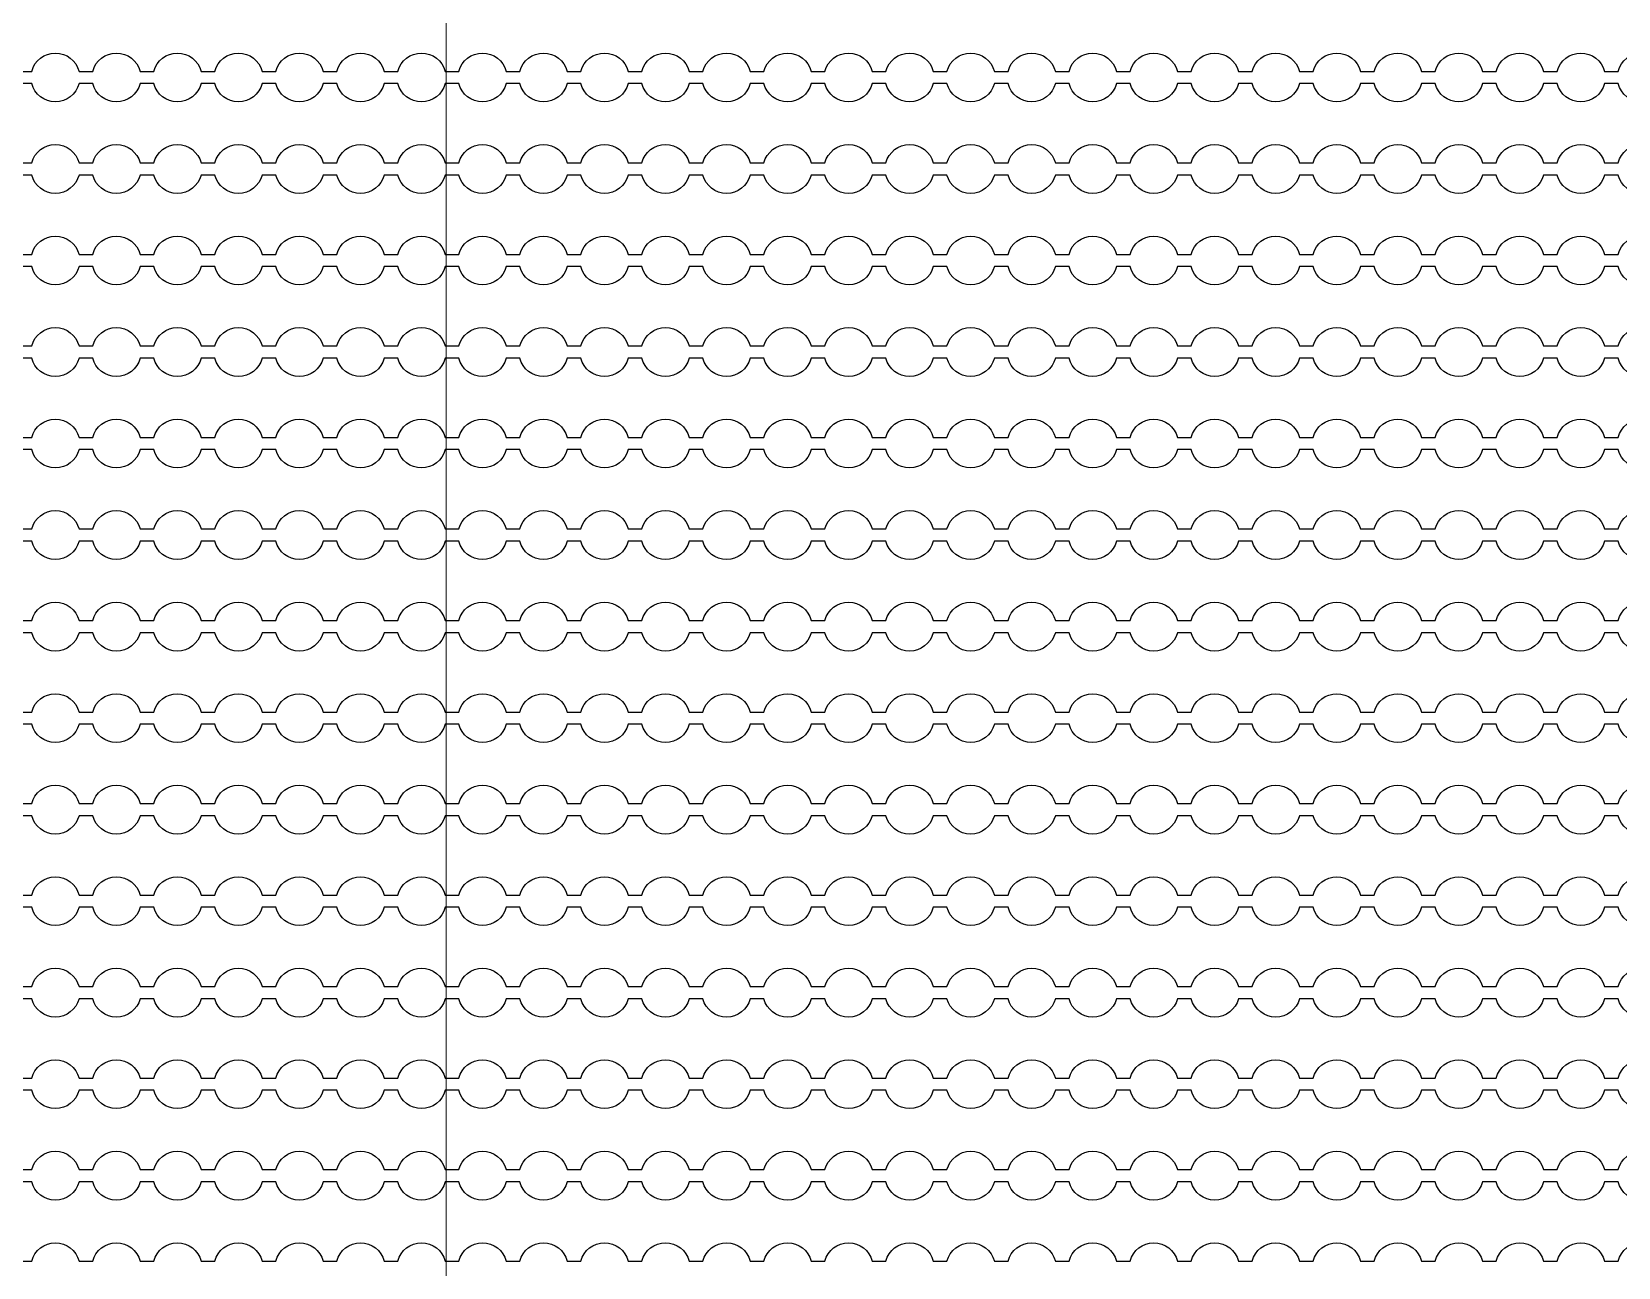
# Model space of a CAD drawing. Extents: x 4056 to 105656, y 4120 to 105720.
# Drawn here: x 64208 to 65508, y 56909 to 57921 of the extents above; entities that cross this region are included whole.
import ezdxf

# ---------------------------------------------------------------- set-up
doc = ezdxf.new("R2010")
doc.units = 13
doc.header["$MEASUREMENT"] = 0
doc.layers.add('Main Layer', color=7, linetype='Continuous', lineweight=0)

msp = doc.modelspace()

# ---------------------------------------------------------------- linework, layer by layer
at = {"lineweight": 0}
msp.add_line((64547.2, 59984.7), (64547.2, 48984.7), dxfattribs=at)
for points in [[(64196.5, 57888.9), (64207.7, 57888.9, -0.774597), (64246.5, 57888.9), (64257.7, 57888.9, -0.774597), (64296.5, 57888.9), (64307.7, 57888.9, -0.774597), (64346.5, 57888.9), (64357.7, 57888.9, -0.774597), (64396.5, 57888.9), (64407.7, 57888.9, -0.774597), (64446.5, 57888.9), (64457.7, 57888.9, -0.774597), (64496.5, 57888.9), (64507.7, 57888.9, -0.774597), (64546.5, 57888.9), (64557.7, 57888.9, -0.774597), (64596.5, 57888.9), (64607.7, 57888.9, -0.774597), (64646.5, 57888.9), (64657.7, 57888.9, -0.774597), (64696.5, 57888.9), (64707.7, 57888.9, -0.774597), (64746.5, 57888.9), (64757.7, 57888.9, -0.774597), (64796.5, 57888.9), (64807.7, 57888.9, -0.774597), (64846.5, 57888.9), (64857.7, 57888.9, -0.774597), (64896.5, 57888.9), (64907.7, 57888.9, -0.774597), (64946.5, 57888.9), (64957.7, 57888.9, -0.774597), (64996.5, 57888.9), (65007.7, 57888.9, -0.774597), (65046.5, 57888.9), (65057.7, 57888.9, -0.774597), (65096.5, 57888.9), (65107.7, 57888.9, -0.774597), (65146.5, 57888.9), (65157.7, 57888.9, -0.774597), (65196.5, 57888.9), (65207.7, 57888.9, -0.774597), (65246.5, 57888.9), (65257.7, 57888.9, -0.774597), (65296.5, 57888.9), (65307.7, 57888.9, -0.774597), (65346.5, 57888.9), (65357.7, 57888.9, -0.774597), (65396.5, 57888.9), (65407.7, 57888.9, -0.774597), (65446.5, 57888.9), (65457.7, 57888.9, -0.774597), (65496.5, 57888.9), (65507.7, 57888.9, -0.774597), (65546.5, 57888.9)], [(65546.5, 57878.9, -0.774597), (65507.7, 57878.9), (65496.5, 57878.9, -0.774597), (65457.7, 57878.9), (65446.5, 57878.9, -0.774597), (65407.7, 57878.9), (65396.5, 57878.9, -0.774597), (65357.7, 57878.9), (65346.5, 57878.9, -0.774597), (65307.7, 57878.9), (65296.5, 57878.9, -0.774597), (65257.7, 57878.9), (65246.5, 57878.9, -0.774597), (65207.7, 57878.9), (65196.5, 57878.9, -0.774597), (65157.7, 57878.9), (65146.5, 57878.9, -0.774597), (65107.7, 57878.9), (65096.5, 57878.9, -0.774597), (65057.7, 57878.9), (65046.5, 57878.9, -0.774597), (65007.7, 57878.9), (64996.5, 57878.9, -0.774597), (64957.7, 57878.9), (64946.5, 57878.9, -0.774597), (64907.7, 57878.9), (64896.5, 57878.9, -0.774597), (64857.7, 57878.9), (64846.5, 57878.9, -0.774597), (64807.7, 57878.9), (64796.5, 57878.9, -0.774597), (64757.7, 57878.9), (64746.5, 57878.9, -0.774597), (64707.7, 57878.9), (64696.5, 57878.9, -0.774597), (64657.7, 57878.9), (64646.5, 57878.9, -0.774597), (64607.7, 57878.9), (64596.5, 57878.9, -0.774597), (64557.7, 57878.9), (64546.5, 57878.9, -0.774597), (64507.7, 57878.9), (64496.5, 57878.9, -0.774597), (64457.7, 57878.9), (64446.5, 57878.9, -0.774597), (64407.7, 57878.9), (64396.5, 57878.9, -0.774597), (64357.7, 57878.9), (64346.5, 57878.9, -0.774597), (64307.7, 57878.9), (64296.5, 57878.9, -0.774597), (64257.7, 57878.9), (64246.5, 57878.9, -0.774597), (64207.7, 57878.9), (64196.5, 57878.9, -0.774597)], [(64196.5, 57813.9), (64207.7, 57813.9, -0.774597), (64246.5, 57813.9), (64257.7, 57813.9, -0.774597), (64296.5, 57813.9), (64307.7, 57813.9, -0.774597), (64346.5, 57813.9), (64357.7, 57813.9, -0.774597), (64396.5, 57813.9), (64407.7, 57813.9, -0.774597), (64446.5, 57813.9), (64457.7, 57813.9, -0.774597), (64496.5, 57813.9), (64507.7, 57813.9, -0.774597), (64546.5, 57813.9), (64557.7, 57813.9, -0.774597), (64596.5, 57813.9), (64607.7, 57813.9, -0.774597), (64646.5, 57813.9), (64657.7, 57813.9, -0.774597), (64696.5, 57813.9), (64707.7, 57813.9, -0.774597), (64746.5, 57813.9), (64757.7, 57813.9, -0.774597), (64796.5, 57813.9), (64807.7, 57813.9, -0.774597), (64846.5, 57813.9), (64857.7, 57813.9, -0.774597), (64896.5, 57813.9), (64907.7, 57813.9, -0.774597), (64946.5, 57813.9), (64957.7, 57813.9, -0.774597), (64996.5, 57813.9), (65007.7, 57813.9, -0.774597), (65046.5, 57813.9), (65057.7, 57813.9, -0.774597), (65096.5, 57813.9), (65107.7, 57813.9, -0.774597), (65146.5, 57813.9), (65157.7, 57813.9, -0.774597), (65196.5, 57813.9), (65207.7, 57813.9, -0.774597), (65246.5, 57813.9), (65257.7, 57813.9, -0.774597), (65296.5, 57813.9), (65307.7, 57813.9, -0.774597), (65346.5, 57813.9), (65357.7, 57813.9, -0.774597), (65396.5, 57813.9), (65407.7, 57813.9, -0.774597), (65446.5, 57813.9), (65457.7, 57813.9, -0.774597), (65496.5, 57813.9), (65507.7, 57813.9, -0.774597), (65546.5, 57813.9)], [(65546.5, 57803.9, -0.774597), (65507.7, 57803.9), (65496.5, 57803.9, -0.774597), (65457.7, 57803.9), (65446.5, 57803.9, -0.774597), (65407.7, 57803.9), (65396.5, 57803.9, -0.774597), (65357.7, 57803.9), (65346.5, 57803.9, -0.774597), (65307.7, 57803.9), (65296.5, 57803.9, -0.774597), (65257.7, 57803.9), (65246.5, 57803.9, -0.774597), (65207.7, 57803.9), (65196.5, 57803.9, -0.774597), (65157.7, 57803.9), (65146.5, 57803.9, -0.774597), (65107.7, 57803.9), (65096.5, 57803.9, -0.774597), (65057.7, 57803.9), (65046.5, 57803.9, -0.774597), (65007.7, 57803.9), (64996.5, 57803.9, -0.774597), (64957.7, 57803.9), (64946.5, 57803.9, -0.774597), (64907.7, 57803.9), (64896.5, 57803.9, -0.774597), (64857.7, 57803.9), (64846.5, 57803.9, -0.774597), (64807.7, 57803.9), (64796.5, 57803.9, -0.774597), (64757.7, 57803.9), (64746.5, 57803.9, -0.774597), (64707.7, 57803.9), (64696.5, 57803.9, -0.774597), (64657.7, 57803.9), (64646.5, 57803.9, -0.774597), (64607.7, 57803.9), (64596.5, 57803.9, -0.774597), (64557.7, 57803.9), (64546.5, 57803.9, -0.774597), (64507.7, 57803.9), (64496.5, 57803.9, -0.774597), (64457.7, 57803.9), (64446.5, 57803.9, -0.774597), (64407.7, 57803.9), (64396.5, 57803.9, -0.774597), (64357.7, 57803.9), (64346.5, 57803.9, -0.774597), (64307.7, 57803.9), (64296.5, 57803.9, -0.774597), (64257.7, 57803.9), (64246.5, 57803.9, -0.774597), (64207.7, 57803.9), (64196.5, 57803.9, -0.774597)], [(64196.5, 57738.9), (64207.7, 57738.9, -0.774597), (64246.5, 57738.9), (64257.7, 57738.9, -0.774597), (64296.5, 57738.9), (64307.7, 57738.9, -0.774597), (64346.5, 57738.9), (64357.7, 57738.9, -0.774597), (64396.5, 57738.9), (64407.7, 57738.9, -0.774597), (64446.5, 57738.9), (64457.7, 57738.9, -0.774597), (64496.5, 57738.9), (64507.7, 57738.9, -0.774597), (64546.5, 57738.9), (64557.7, 57738.9, -0.774597), (64596.5, 57738.9), (64607.7, 57738.9, -0.774597), (64646.5, 57738.9), (64657.7, 57738.9, -0.774597), (64696.5, 57738.9), (64707.7, 57738.9, -0.774597), (64746.5, 57738.9), (64757.7, 57738.9, -0.774597), (64796.5, 57738.9), (64807.7, 57738.9, -0.774597), (64846.5, 57738.9), (64857.7, 57738.9, -0.774597), (64896.5, 57738.9), (64907.7, 57738.9, -0.774597), (64946.5, 57738.9), (64957.7, 57738.9, -0.774597), (64996.5, 57738.9), (65007.7, 57738.9, -0.774597), (65046.5, 57738.9), (65057.7, 57738.9, -0.774597), (65096.5, 57738.9), (65107.7, 57738.9, -0.774597), (65146.5, 57738.9), (65157.7, 57738.9, -0.774597), (65196.5, 57738.9), (65207.7, 57738.9, -0.774597), (65246.5, 57738.9), (65257.7, 57738.9, -0.774597), (65296.5, 57738.9), (65307.7, 57738.9, -0.774597), (65346.5, 57738.9), (65357.7, 57738.9, -0.774597), (65396.5, 57738.9), (65407.7, 57738.9, -0.774597), (65446.5, 57738.9), (65457.7, 57738.9, -0.774597), (65496.5, 57738.9), (65507.7, 57738.9, -0.774597), (65546.5, 57738.9)], [(65546.5, 57728.9, -0.774597), (65507.7, 57728.9), (65496.5, 57728.9, -0.774597), (65457.7, 57728.9), (65446.5, 57728.9, -0.774597), (65407.7, 57728.9), (65396.5, 57728.9, -0.774597), (65357.7, 57728.9), (65346.5, 57728.9, -0.774597), (65307.7, 57728.9), (65296.5, 57728.9, -0.774597), (65257.7, 57728.9), (65246.5, 57728.9, -0.774597), (65207.7, 57728.9), (65196.5, 57728.9, -0.774597), (65157.7, 57728.9), (65146.5, 57728.9, -0.774597), (65107.7, 57728.9), (65096.5, 57728.9, -0.774597), (65057.7, 57728.9), (65046.5, 57728.9, -0.774597), (65007.7, 57728.9), (64996.5, 57728.9, -0.774597), (64957.7, 57728.9), (64946.5, 57728.9, -0.774597), (64907.7, 57728.9), (64896.5, 57728.9, -0.774597), (64857.7, 57728.9), (64846.5, 57728.9, -0.774597), (64807.7, 57728.9), (64796.5, 57728.9, -0.774597), (64757.7, 57728.9), (64746.5, 57728.9, -0.774597), (64707.7, 57728.9), (64696.5, 57728.9, -0.774597), (64657.7, 57728.9), (64646.5, 57728.9, -0.774597), (64607.7, 57728.9), (64596.5, 57728.9, -0.774597), (64557.7, 57728.9), (64546.5, 57728.9, -0.774597), (64507.7, 57728.9), (64496.5, 57728.9, -0.774597), (64457.7, 57728.9), (64446.5, 57728.9, -0.774597), (64407.7, 57728.9), (64396.5, 57728.9, -0.774597), (64357.7, 57728.9), (64346.5, 57728.9, -0.774597), (64307.7, 57728.9), (64296.5, 57728.9, -0.774597), (64257.7, 57728.9), (64246.5, 57728.9, -0.774597), (64207.7, 57728.9), (64196.5, 57728.9, -0.774597)], [(64196.5, 57663.9), (64207.7, 57663.9, -0.774597), (64246.5, 57663.9), (64257.7, 57663.9, -0.774597), (64296.5, 57663.9), (64307.7, 57663.9, -0.774597), (64346.5, 57663.9), (64357.7, 57663.9, -0.774597), (64396.5, 57663.9), (64407.7, 57663.9, -0.774597), (64446.5, 57663.9), (64457.7, 57663.9, -0.774597), (64496.5, 57663.9), (64507.7, 57663.9, -0.774597), (64546.5, 57663.9), (64557.7, 57663.9, -0.774597), (64596.5, 57663.9), (64607.7, 57663.9, -0.774597), (64646.5, 57663.9), (64657.7, 57663.9, -0.774597), (64696.5, 57663.9), (64707.7, 57663.9, -0.774597), (64746.5, 57663.9), (64757.7, 57663.9, -0.774597), (64796.5, 57663.9), (64807.7, 57663.9, -0.774597), (64846.5, 57663.9), (64857.7, 57663.9, -0.774597), (64896.5, 57663.9), (64907.7, 57663.9, -0.774597), (64946.5, 57663.9), (64957.7, 57663.9, -0.774597), (64996.5, 57663.9), (65007.7, 57663.9, -0.774597), (65046.5, 57663.9), (65057.7, 57663.9, -0.774597), (65096.5, 57663.9), (65107.7, 57663.9, -0.774597), (65146.5, 57663.9), (65157.7, 57663.9, -0.774597), (65196.5, 57663.9), (65207.7, 57663.9, -0.774597), (65246.5, 57663.9), (65257.7, 57663.9, -0.774597), (65296.5, 57663.9), (65307.7, 57663.9, -0.774597), (65346.5, 57663.9), (65357.7, 57663.9, -0.774597), (65396.5, 57663.9), (65407.7, 57663.9, -0.774597), (65446.5, 57663.9), (65457.7, 57663.9, -0.774597), (65496.5, 57663.9), (65507.7, 57663.9, -0.774597), (65546.5, 57663.9)], [(65546.5, 57653.9, -0.774597), (65507.7, 57653.9), (65496.5, 57653.9, -0.774597), (65457.7, 57653.9), (65446.5, 57653.9, -0.774597), (65407.7, 57653.9), (65396.5, 57653.9, -0.774597), (65357.7, 57653.9), (65346.5, 57653.9, -0.774597), (65307.7, 57653.9), (65296.5, 57653.9, -0.774597), (65257.7, 57653.9), (65246.5, 57653.9, -0.774597), (65207.7, 57653.9), (65196.5, 57653.9, -0.774597), (65157.7, 57653.9), (65146.5, 57653.9, -0.774597), (65107.7, 57653.9), (65096.5, 57653.9, -0.774597), (65057.7, 57653.9), (65046.5, 57653.9, -0.774597), (65007.7, 57653.9), (64996.5, 57653.9, -0.774597), (64957.7, 57653.9), (64946.5, 57653.9, -0.774597), (64907.7, 57653.9), (64896.5, 57653.9, -0.774597), (64857.7, 57653.9), (64846.5, 57653.9, -0.774597), (64807.7, 57653.9), (64796.5, 57653.9, -0.774597), (64757.7, 57653.9), (64746.5, 57653.9, -0.774597), (64707.7, 57653.9), (64696.5, 57653.9, -0.774597), (64657.7, 57653.9), (64646.5, 57653.9, -0.774597), (64607.7, 57653.9), (64596.5, 57653.9, -0.774597), (64557.7, 57653.9), (64546.5, 57653.9, -0.774597), (64507.7, 57653.9), (64496.5, 57653.9, -0.774597), (64457.7, 57653.9), (64446.5, 57653.9, -0.774597), (64407.7, 57653.9), (64396.5, 57653.9, -0.774597), (64357.7, 57653.9), (64346.5, 57653.9, -0.774597), (64307.7, 57653.9), (64296.5, 57653.9, -0.774597), (64257.7, 57653.9), (64246.5, 57653.9, -0.774597), (64207.7, 57653.9), (64196.5, 57653.9, -0.774597)], [(64196.5, 57588.9), (64207.7, 57588.9, -0.774597), (64246.5, 57588.9), (64257.7, 57588.9, -0.774597), (64296.5, 57588.9), (64307.7, 57588.9, -0.774597), (64346.5, 57588.9), (64357.7, 57588.9, -0.774597), (64396.5, 57588.9), (64407.7, 57588.9, -0.774597), (64446.5, 57588.9), (64457.7, 57588.9, -0.774597), (64496.5, 57588.9), (64507.7, 57588.9, -0.774597), (64546.5, 57588.9), (64557.7, 57588.9, -0.774597), (64596.5, 57588.9), (64607.7, 57588.9, -0.774597), (64646.5, 57588.9), (64657.7, 57588.9, -0.774597), (64696.5, 57588.9), (64707.7, 57588.9, -0.774597), (64746.5, 57588.9), (64757.7, 57588.9, -0.774597), (64796.5, 57588.9), (64807.7, 57588.9, -0.774597), (64846.5, 57588.9), (64857.7, 57588.9, -0.774597), (64896.5, 57588.9), (64907.7, 57588.9, -0.774597), (64946.5, 57588.9), (64957.7, 57588.9, -0.774597), (64996.5, 57588.9), (65007.7, 57588.9, -0.774597), (65046.5, 57588.9), (65057.7, 57588.9, -0.774597), (65096.5, 57588.9), (65107.7, 57588.9, -0.774597), (65146.5, 57588.9), (65157.7, 57588.9, -0.774597), (65196.5, 57588.9), (65207.7, 57588.9, -0.774597), (65246.5, 57588.9), (65257.7, 57588.9, -0.774597), (65296.5, 57588.9), (65307.7, 57588.9, -0.774597), (65346.5, 57588.9), (65357.7, 57588.9, -0.774597), (65396.5, 57588.9), (65407.7, 57588.9, -0.774597), (65446.5, 57588.9), (65457.7, 57588.9, -0.774597), (65496.5, 57588.9), (65507.7, 57588.9, -0.774597), (65546.5, 57588.9)], [(65546.5, 57578.9, -0.774597), (65507.7, 57578.9), (65496.5, 57578.9, -0.774597), (65457.7, 57578.9), (65446.5, 57578.9, -0.774597), (65407.7, 57578.9), (65396.5, 57578.9, -0.774597), (65357.7, 57578.9), (65346.5, 57578.9, -0.774597), (65307.7, 57578.9), (65296.5, 57578.9, -0.774597), (65257.7, 57578.9), (65246.5, 57578.9, -0.774597), (65207.7, 57578.9), (65196.5, 57578.9, -0.774597), (65157.7, 57578.9), (65146.5, 57578.9, -0.774597), (65107.7, 57578.9), (65096.5, 57578.9, -0.774597), (65057.7, 57578.9), (65046.5, 57578.9, -0.774597), (65007.7, 57578.9), (64996.5, 57578.9, -0.774597), (64957.7, 57578.9), (64946.5, 57578.9, -0.774597), (64907.7, 57578.9), (64896.5, 57578.9, -0.774597), (64857.7, 57578.9), (64846.5, 57578.9, -0.774597), (64807.7, 57578.9), (64796.5, 57578.9, -0.774597), (64757.7, 57578.9), (64746.5, 57578.9, -0.774597), (64707.7, 57578.9), (64696.5, 57578.9, -0.774597), (64657.7, 57578.9), (64646.5, 57578.9, -0.774597), (64607.7, 57578.9), (64596.5, 57578.9, -0.774597), (64557.7, 57578.9), (64546.5, 57578.9, -0.774597), (64507.7, 57578.9), (64496.5, 57578.9, -0.774597), (64457.7, 57578.9), (64446.5, 57578.9, -0.774597), (64407.7, 57578.9), (64396.5, 57578.9, -0.774597), (64357.7, 57578.9), (64346.5, 57578.9, -0.774597), (64307.7, 57578.9), (64296.5, 57578.9, -0.774597), (64257.7, 57578.9), (64246.5, 57578.9, -0.774597), (64207.7, 57578.9), (64196.5, 57578.9, -0.774597)], [(64196.5, 57513.9), (64207.7, 57513.9, -0.774597), (64246.5, 57513.9), (64257.7, 57513.9, -0.774597), (64296.5, 57513.9), (64307.7, 57513.9, -0.774597), (64346.5, 57513.9), (64357.7, 57513.9, -0.774597), (64396.5, 57513.9), (64407.7, 57513.9, -0.774597), (64446.5, 57513.9), (64457.7, 57513.9, -0.774597), (64496.5, 57513.9), (64507.7, 57513.9, -0.774597), (64546.5, 57513.9), (64557.7, 57513.9, -0.774597), (64596.5, 57513.9), (64607.7, 57513.9, -0.774597), (64646.5, 57513.9), (64657.7, 57513.9, -0.774597), (64696.5, 57513.9), (64707.7, 57513.9, -0.774597), (64746.5, 57513.9), (64757.7, 57513.9, -0.774597), (64796.5, 57513.9), (64807.7, 57513.9, -0.774597), (64846.5, 57513.9), (64857.7, 57513.9, -0.774597), (64896.5, 57513.9), (64907.7, 57513.9, -0.774597), (64946.5, 57513.9), (64957.7, 57513.9, -0.774597), (64996.5, 57513.9), (65007.7, 57513.9, -0.774597), (65046.5, 57513.9), (65057.7, 57513.9, -0.774597), (65096.5, 57513.9), (65107.7, 57513.9, -0.774597), (65146.5, 57513.9), (65157.7, 57513.9, -0.774597), (65196.5, 57513.9), (65207.7, 57513.9, -0.774597), (65246.5, 57513.9), (65257.7, 57513.9, -0.774597), (65296.5, 57513.9), (65307.7, 57513.9, -0.774597), (65346.5, 57513.9), (65357.7, 57513.9, -0.774597), (65396.5, 57513.9), (65407.7, 57513.9, -0.774597), (65446.5, 57513.9), (65457.7, 57513.9, -0.774597), (65496.5, 57513.9), (65507.7, 57513.9, -0.774597), (65546.5, 57513.9)], [(65546.5, 57503.9, -0.774597), (65507.7, 57503.9), (65496.5, 57503.9, -0.774597), (65457.7, 57503.9), (65446.5, 57503.9, -0.774597), (65407.7, 57503.9), (65396.5, 57503.9, -0.774597), (65357.7, 57503.9), (65346.5, 57503.9, -0.774597), (65307.7, 57503.9), (65296.5, 57503.9, -0.774597), (65257.7, 57503.9), (65246.5, 57503.9, -0.774597), (65207.7, 57503.9), (65196.5, 57503.9, -0.774597), (65157.7, 57503.9), (65146.5, 57503.9, -0.774597), (65107.7, 57503.9), (65096.5, 57503.9, -0.774597), (65057.7, 57503.9), (65046.5, 57503.9, -0.774597), (65007.7, 57503.9), (64996.5, 57503.9, -0.774597), (64957.7, 57503.9), (64946.5, 57503.9, -0.774597), (64907.7, 57503.9), (64896.5, 57503.9, -0.774597), (64857.7, 57503.9), (64846.5, 57503.9, -0.774597), (64807.7, 57503.9), (64796.5, 57503.9, -0.774597), (64757.7, 57503.9), (64746.5, 57503.9, -0.774597), (64707.7, 57503.9), (64696.5, 57503.9, -0.774597), (64657.7, 57503.9), (64646.5, 57503.9, -0.774597), (64607.7, 57503.9), (64596.5, 57503.9, -0.774597), (64557.7, 57503.9), (64546.5, 57503.9, -0.774597), (64507.7, 57503.9), (64496.5, 57503.9, -0.774597), (64457.7, 57503.9), (64446.5, 57503.9, -0.774597), (64407.7, 57503.9), (64396.5, 57503.9, -0.774597), (64357.7, 57503.9), (64346.5, 57503.9, -0.774597), (64307.7, 57503.9), (64296.5, 57503.9, -0.774597), (64257.7, 57503.9), (64246.5, 57503.9, -0.774597), (64207.7, 57503.9), (64196.5, 57503.9, -0.774597)], [(64196.5, 57438.9), (64207.7, 57438.9, -0.774597), (64246.5, 57438.9), (64257.7, 57438.9, -0.774597), (64296.5, 57438.9), (64307.7, 57438.9, -0.774597), (64346.5, 57438.9), (64357.7, 57438.9, -0.774597), (64396.5, 57438.9), (64407.7, 57438.9, -0.774597), (64446.5, 57438.9), (64457.7, 57438.9, -0.774597), (64496.5, 57438.9), (64507.7, 57438.9, -0.774597), (64546.5, 57438.9), (64557.7, 57438.9, -0.774597), (64596.5, 57438.9), (64607.7, 57438.9, -0.774597), (64646.5, 57438.9), (64657.7, 57438.9, -0.774597), (64696.5, 57438.9), (64707.7, 57438.9, -0.774597), (64746.5, 57438.9), (64757.7, 57438.9, -0.774597), (64796.5, 57438.9), (64807.7, 57438.9, -0.774597), (64846.5, 57438.9), (64857.7, 57438.9, -0.774597), (64896.5, 57438.9), (64907.7, 57438.9, -0.774597), (64946.5, 57438.9), (64957.7, 57438.9, -0.774597), (64996.5, 57438.9), (65007.7, 57438.9, -0.774597), (65046.5, 57438.9), (65057.7, 57438.9, -0.774597), (65096.5, 57438.9), (65107.7, 57438.9, -0.774597), (65146.5, 57438.9), (65157.7, 57438.9, -0.774597), (65196.5, 57438.9), (65207.7, 57438.9, -0.774597), (65246.5, 57438.9), (65257.7, 57438.9, -0.774597), (65296.5, 57438.9), (65307.7, 57438.9, -0.774597), (65346.5, 57438.9), (65357.7, 57438.9, -0.774597), (65396.5, 57438.9), (65407.7, 57438.9, -0.774597), (65446.5, 57438.9), (65457.7, 57438.9, -0.774597), (65496.5, 57438.9), (65507.7, 57438.9, -0.774597), (65546.5, 57438.9)], [(65546.5, 57428.9, -0.774597), (65507.7, 57428.9), (65496.5, 57428.9, -0.774597), (65457.7, 57428.9), (65446.5, 57428.9, -0.774597), (65407.7, 57428.9), (65396.5, 57428.9, -0.774597), (65357.7, 57428.9), (65346.5, 57428.9, -0.774597), (65307.7, 57428.9), (65296.5, 57428.9, -0.774597), (65257.7, 57428.9), (65246.5, 57428.9, -0.774597), (65207.7, 57428.9), (65196.5, 57428.9, -0.774597), (65157.7, 57428.9), (65146.5, 57428.9, -0.774597), (65107.7, 57428.9), (65096.5, 57428.9, -0.774597), (65057.7, 57428.9), (65046.5, 57428.9, -0.774597), (65007.7, 57428.9), (64996.5, 57428.9, -0.774597), (64957.7, 57428.9), (64946.5, 57428.9, -0.774597), (64907.7, 57428.9), (64896.5, 57428.9, -0.774597), (64857.7, 57428.9), (64846.5, 57428.9, -0.774597), (64807.7, 57428.9), (64796.5, 57428.9, -0.774597), (64757.7, 57428.9), (64746.5, 57428.9, -0.774597), (64707.7, 57428.9), (64696.5, 57428.9, -0.774597), (64657.7, 57428.9), (64646.5, 57428.9, -0.774597), (64607.7, 57428.9), (64596.5, 57428.9, -0.774597), (64557.7, 57428.9), (64546.5, 57428.9, -0.774597), (64507.7, 57428.9), (64496.5, 57428.9, -0.774597), (64457.7, 57428.9), (64446.5, 57428.9, -0.774597), (64407.7, 57428.9), (64396.5, 57428.9, -0.774597), (64357.7, 57428.9), (64346.5, 57428.9, -0.774597), (64307.7, 57428.9), (64296.5, 57428.9, -0.774597), (64257.7, 57428.9), (64246.5, 57428.9, -0.774597), (64207.7, 57428.9), (64196.5, 57428.9, -0.774597)], [(64196.5, 57363.9), (64207.7, 57363.9, -0.774597), (64246.5, 57363.9), (64257.7, 57363.9, -0.774597), (64296.5, 57363.9), (64307.7, 57363.9, -0.774597), (64346.5, 57363.9), (64357.7, 57363.9, -0.774597), (64396.5, 57363.9), (64407.7, 57363.9, -0.774597), (64446.5, 57363.9), (64457.7, 57363.9, -0.774597), (64496.5, 57363.9), (64507.7, 57363.9, -0.774597), (64546.5, 57363.9), (64557.7, 57363.9, -0.774597), (64596.5, 57363.9), (64607.7, 57363.9, -0.774597), (64646.5, 57363.9), (64657.7, 57363.9, -0.774597), (64696.5, 57363.9), (64707.7, 57363.9, -0.774597), (64746.5, 57363.9), (64757.7, 57363.9, -0.774597), (64796.5, 57363.9), (64807.7, 57363.9, -0.774597), (64846.5, 57363.9), (64857.7, 57363.9, -0.774597), (64896.5, 57363.9), (64907.7, 57363.9, -0.774597), (64946.5, 57363.9), (64957.7, 57363.9, -0.774597), (64996.5, 57363.9), (65007.7, 57363.9, -0.774597), (65046.5, 57363.9), (65057.7, 57363.9, -0.774597), (65096.5, 57363.9), (65107.7, 57363.9, -0.774597), (65146.5, 57363.9), (65157.7, 57363.9, -0.774597), (65196.5, 57363.9), (65207.7, 57363.9, -0.774597), (65246.5, 57363.9), (65257.7, 57363.9, -0.774597), (65296.5, 57363.9), (65307.7, 57363.9, -0.774597), (65346.5, 57363.9), (65357.7, 57363.9, -0.774597), (65396.5, 57363.9), (65407.7, 57363.9, -0.774597), (65446.5, 57363.9), (65457.7, 57363.9, -0.774597), (65496.5, 57363.9), (65507.7, 57363.9, -0.774597), (65546.5, 57363.9)], [(65546.5, 57353.9, -0.774597), (65507.7, 57353.9), (65496.5, 57353.9, -0.774597), (65457.7, 57353.9), (65446.5, 57353.9, -0.774597), (65407.7, 57353.9), (65396.5, 57353.9, -0.774597), (65357.7, 57353.9), (65346.5, 57353.9, -0.774597), (65307.7, 57353.9), (65296.5, 57353.9, -0.774597), (65257.7, 57353.9), (65246.5, 57353.9, -0.774597), (65207.7, 57353.9), (65196.5, 57353.9, -0.774597), (65157.7, 57353.9), (65146.5, 57353.9, -0.774597), (65107.7, 57353.9), (65096.5, 57353.9, -0.774597), (65057.7, 57353.9), (65046.5, 57353.9, -0.774597), (65007.7, 57353.9), (64996.5, 57353.9, -0.774597), (64957.7, 57353.9), (64946.5, 57353.9, -0.774597), (64907.7, 57353.9), (64896.5, 57353.9, -0.774597), (64857.7, 57353.9), (64846.5, 57353.9, -0.774597), (64807.7, 57353.9), (64796.5, 57353.9, -0.774597), (64757.7, 57353.9), (64746.5, 57353.9, -0.774597), (64707.7, 57353.9), (64696.5, 57353.9, -0.774597), (64657.7, 57353.9), (64646.5, 57353.9, -0.774597), (64607.7, 57353.9), (64596.5, 57353.9, -0.774597), (64557.7, 57353.9), (64546.5, 57353.9, -0.774597), (64507.7, 57353.9), (64496.5, 57353.9, -0.774597), (64457.7, 57353.9), (64446.5, 57353.9, -0.774597), (64407.7, 57353.9), (64396.5, 57353.9, -0.774597), (64357.7, 57353.9), (64346.5, 57353.9, -0.774597), (64307.7, 57353.9), (64296.5, 57353.9, -0.774597), (64257.7, 57353.9), (64246.5, 57353.9, -0.774597), (64207.7, 57353.9), (64196.5, 57353.9, -0.774597)], [(64196.5, 57288.9), (64207.7, 57288.9, -0.774597), (64246.5, 57288.9), (64257.7, 57288.9, -0.774597), (64296.5, 57288.9), (64307.7, 57288.9, -0.774597), (64346.5, 57288.9), (64357.7, 57288.9, -0.774597), (64396.5, 57288.9), (64407.7, 57288.9, -0.774597), (64446.5, 57288.9), (64457.7, 57288.9, -0.774597), (64496.5, 57288.9), (64507.7, 57288.9, -0.774597), (64546.5, 57288.9), (64557.7, 57288.9, -0.774597), (64596.5, 57288.9), (64607.7, 57288.9, -0.774597), (64646.5, 57288.9), (64657.7, 57288.9, -0.774597), (64696.5, 57288.9), (64707.7, 57288.9, -0.774597), (64746.5, 57288.9), (64757.7, 57288.9, -0.774597), (64796.5, 57288.9), (64807.7, 57288.9, -0.774597), (64846.5, 57288.9), (64857.7, 57288.9, -0.774597), (64896.5, 57288.9), (64907.7, 57288.9, -0.774597), (64946.5, 57288.9), (64957.7, 57288.9, -0.774597), (64996.5, 57288.9), (65007.7, 57288.9, -0.774597), (65046.5, 57288.9), (65057.7, 57288.9, -0.774597), (65096.5, 57288.9), (65107.7, 57288.9, -0.774597), (65146.5, 57288.9), (65157.7, 57288.9, -0.774597), (65196.5, 57288.9), (65207.7, 57288.9, -0.774597), (65246.5, 57288.9), (65257.7, 57288.9, -0.774597), (65296.5, 57288.9), (65307.7, 57288.9, -0.774597), (65346.5, 57288.9), (65357.7, 57288.9, -0.774597), (65396.5, 57288.9), (65407.7, 57288.9, -0.774597), (65446.5, 57288.9), (65457.7, 57288.9, -0.774597), (65496.5, 57288.9), (65507.7, 57288.9, -0.774597), (65546.5, 57288.9)], [(65546.5, 57278.9, -0.774597), (65507.7, 57278.9), (65496.5, 57278.9, -0.774597), (65457.7, 57278.9), (65446.5, 57278.9, -0.774597), (65407.7, 57278.9), (65396.5, 57278.9, -0.774597), (65357.7, 57278.9), (65346.5, 57278.9, -0.774597), (65307.7, 57278.9), (65296.5, 57278.9, -0.774597), (65257.7, 57278.9), (65246.5, 57278.9, -0.774597), (65207.7, 57278.9), (65196.5, 57278.9, -0.774597), (65157.7, 57278.9), (65146.5, 57278.9, -0.774597), (65107.7, 57278.9), (65096.5, 57278.9, -0.774597), (65057.7, 57278.9), (65046.5, 57278.9, -0.774597), (65007.7, 57278.9), (64996.5, 57278.9, -0.774597), (64957.7, 57278.9), (64946.5, 57278.9, -0.774597), (64907.7, 57278.9), (64896.5, 57278.9, -0.774597), (64857.7, 57278.9), (64846.5, 57278.9, -0.774597), (64807.7, 57278.9), (64796.5, 57278.9, -0.774597), (64757.7, 57278.9), (64746.5, 57278.9, -0.774597), (64707.7, 57278.9), (64696.5, 57278.9, -0.774597), (64657.7, 57278.9), (64646.5, 57278.9, -0.774597), (64607.7, 57278.9), (64596.5, 57278.9, -0.774597), (64557.7, 57278.9), (64546.5, 57278.9, -0.774597), (64507.7, 57278.9), (64496.5, 57278.9, -0.774597), (64457.7, 57278.9), (64446.5, 57278.9, -0.774597), (64407.7, 57278.9), (64396.5, 57278.9, -0.774597), (64357.7, 57278.9), (64346.5, 57278.9, -0.774597), (64307.7, 57278.9), (64296.5, 57278.9, -0.774597), (64257.7, 57278.9), (64246.5, 57278.9, -0.774597), (64207.7, 57278.9), (64196.5, 57278.9, -0.774597)], [(64196.5, 57213.9), (64207.7, 57213.9, -0.774597), (64246.5, 57213.9), (64257.7, 57213.9, -0.774597), (64296.5, 57213.9), (64307.7, 57213.9, -0.774597), (64346.5, 57213.9), (64357.7, 57213.9, -0.774597), (64396.5, 57213.9), (64407.7, 57213.9, -0.774597), (64446.5, 57213.9), (64457.7, 57213.9, -0.774597), (64496.5, 57213.9), (64507.7, 57213.9, -0.774597), (64546.5, 57213.9), (64557.7, 57213.9, -0.774597), (64596.5, 57213.9), (64607.7, 57213.9, -0.774597), (64646.5, 57213.9), (64657.7, 57213.9, -0.774597), (64696.5, 57213.9), (64707.7, 57213.9, -0.774597), (64746.5, 57213.9), (64757.7, 57213.9, -0.774597), (64796.5, 57213.9), (64807.7, 57213.9, -0.774597), (64846.5, 57213.9), (64857.7, 57213.9, -0.774597), (64896.5, 57213.9), (64907.7, 57213.9, -0.774597), (64946.5, 57213.9), (64957.7, 57213.9, -0.774597), (64996.5, 57213.9), (65007.7, 57213.9, -0.774597), (65046.5, 57213.9), (65057.7, 57213.9, -0.774597), (65096.5, 57213.9), (65107.7, 57213.9, -0.774597), (65146.5, 57213.9), (65157.7, 57213.9, -0.774597), (65196.5, 57213.9), (65207.7, 57213.9, -0.774597), (65246.5, 57213.9), (65257.7, 57213.9, -0.774597), (65296.5, 57213.9), (65307.7, 57213.9, -0.774597), (65346.5, 57213.9), (65357.7, 57213.9, -0.774597), (65396.5, 57213.9), (65407.7, 57213.9, -0.774597), (65446.5, 57213.9), (65457.7, 57213.9, -0.774597), (65496.5, 57213.9), (65507.7, 57213.9, -0.774597), (65546.5, 57213.9)], [(65546.5, 57203.9, -0.774597), (65507.7, 57203.9), (65496.5, 57203.9, -0.774597), (65457.7, 57203.9), (65446.5, 57203.9, -0.774597), (65407.7, 57203.9), (65396.5, 57203.9, -0.774597), (65357.7, 57203.9), (65346.5, 57203.9, -0.774597), (65307.7, 57203.9), (65296.5, 57203.9, -0.774597), (65257.7, 57203.9), (65246.5, 57203.9, -0.774597), (65207.7, 57203.9), (65196.5, 57203.9, -0.774597), (65157.7, 57203.9), (65146.5, 57203.9, -0.774597), (65107.7, 57203.9), (65096.5, 57203.9, -0.774597), (65057.7, 57203.9), (65046.5, 57203.9, -0.774597), (65007.7, 57203.9), (64996.5, 57203.9, -0.774597), (64957.7, 57203.9), (64946.5, 57203.9, -0.774597), (64907.7, 57203.9), (64896.5, 57203.9, -0.774597), (64857.7, 57203.9), (64846.5, 57203.9, -0.774597), (64807.7, 57203.9), (64796.5, 57203.9, -0.774597), (64757.7, 57203.9), (64746.5, 57203.9, -0.774597), (64707.7, 57203.9), (64696.5, 57203.9, -0.774597), (64657.7, 57203.9), (64646.5, 57203.9, -0.774597), (64607.7, 57203.9), (64596.5, 57203.9, -0.774597), (64557.7, 57203.9), (64546.5, 57203.9, -0.774597), (64507.7, 57203.9), (64496.5, 57203.9, -0.774597), (64457.7, 57203.9), (64446.5, 57203.9, -0.774597), (64407.7, 57203.9), (64396.5, 57203.9, -0.774597), (64357.7, 57203.9), (64346.5, 57203.9, -0.774597), (64307.7, 57203.9), (64296.5, 57203.9, -0.774597), (64257.7, 57203.9), (64246.5, 57203.9, -0.774597), (64207.7, 57203.9), (64196.5, 57203.9, -0.774597)], [(64196.5, 57138.9), (64207.7, 57138.9, -0.774597), (64246.5, 57138.9), (64257.7, 57138.9, -0.774597), (64296.5, 57138.9), (64307.7, 57138.9, -0.774597), (64346.5, 57138.9), (64357.7, 57138.9, -0.774597), (64396.5, 57138.9), (64407.7, 57138.9, -0.774597), (64446.5, 57138.9), (64457.7, 57138.9, -0.774597), (64496.5, 57138.9), (64507.7, 57138.9, -0.774597), (64546.5, 57138.9), (64557.7, 57138.9, -0.774597), (64596.5, 57138.9), (64607.7, 57138.9, -0.774597), (64646.5, 57138.9), (64657.7, 57138.9, -0.774597), (64696.5, 57138.9), (64707.7, 57138.9, -0.774597), (64746.5, 57138.9), (64757.7, 57138.9, -0.774597), (64796.5, 57138.9), (64807.7, 57138.9, -0.774597), (64846.5, 57138.9), (64857.7, 57138.9, -0.774597), (64896.5, 57138.9), (64907.7, 57138.9, -0.774597), (64946.5, 57138.9), (64957.7, 57138.9, -0.774597), (64996.5, 57138.9), (65007.7, 57138.9, -0.774597), (65046.5, 57138.9), (65057.7, 57138.9, -0.774597), (65096.5, 57138.9), (65107.7, 57138.9, -0.774597), (65146.5, 57138.9), (65157.7, 57138.9, -0.774597), (65196.5, 57138.9), (65207.7, 57138.9, -0.774597), (65246.5, 57138.9), (65257.7, 57138.9, -0.774597), (65296.5, 57138.9), (65307.7, 57138.9, -0.774597), (65346.5, 57138.9), (65357.7, 57138.9, -0.774597), (65396.5, 57138.9), (65407.7, 57138.9, -0.774597), (65446.5, 57138.9), (65457.7, 57138.9, -0.774597), (65496.5, 57138.9), (65507.7, 57138.9, -0.774597), (65546.5, 57138.9)], [(65546.5, 57128.9, -0.774597), (65507.7, 57128.9), (65496.5, 57128.9, -0.774597), (65457.7, 57128.9), (65446.5, 57128.9, -0.774597), (65407.7, 57128.9), (65396.5, 57128.9, -0.774597), (65357.7, 57128.9), (65346.5, 57128.9, -0.774597), (65307.7, 57128.9), (65296.5, 57128.9, -0.774597), (65257.7, 57128.9), (65246.5, 57128.9, -0.774597), (65207.7, 57128.9), (65196.5, 57128.9, -0.774597), (65157.7, 57128.9), (65146.5, 57128.9, -0.774597), (65107.7, 57128.9), (65096.5, 57128.9, -0.774597), (65057.7, 57128.9), (65046.5, 57128.9, -0.774597), (65007.7, 57128.9), (64996.5, 57128.9, -0.774597), (64957.7, 57128.9), (64946.5, 57128.9, -0.774597), (64907.7, 57128.9), (64896.5, 57128.9, -0.774597), (64857.7, 57128.9), (64846.5, 57128.9, -0.774597), (64807.7, 57128.9), (64796.5, 57128.9, -0.774597), (64757.7, 57128.9), (64746.5, 57128.9, -0.774597), (64707.7, 57128.9), (64696.5, 57128.9, -0.774597), (64657.7, 57128.9), (64646.5, 57128.9, -0.774597), (64607.7, 57128.9), (64596.5, 57128.9, -0.774597), (64557.7, 57128.9), (64546.5, 57128.9, -0.774597), (64507.7, 57128.9), (64496.5, 57128.9, -0.774597), (64457.7, 57128.9), (64446.5, 57128.9, -0.774597), (64407.7, 57128.9), (64396.5, 57128.9, -0.774597), (64357.7, 57128.9), (64346.5, 57128.9, -0.774597), (64307.7, 57128.9), (64296.5, 57128.9, -0.774597), (64257.7, 57128.9), (64246.5, 57128.9, -0.774597), (64207.7, 57128.9), (64196.5, 57128.9, -0.774597)], [(64196.5, 57063.9), (64207.7, 57063.9, -0.774597), (64246.5, 57063.9), (64257.7, 57063.9, -0.774597), (64296.5, 57063.9), (64307.7, 57063.9, -0.774597), (64346.5, 57063.9), (64357.7, 57063.9, -0.774597), (64396.5, 57063.9), (64407.7, 57063.9, -0.774597), (64446.5, 57063.9), (64457.7, 57063.9, -0.774597), (64496.5, 57063.9), (64507.7, 57063.9, -0.774597), (64546.5, 57063.9), (64557.7, 57063.9, -0.774597), (64596.5, 57063.9), (64607.7, 57063.9, -0.774597), (64646.5, 57063.9), (64657.7, 57063.9, -0.774597), (64696.5, 57063.9), (64707.7, 57063.9, -0.774597), (64746.5, 57063.9), (64757.7, 57063.9, -0.774597), (64796.5, 57063.9), (64807.7, 57063.9, -0.774597), (64846.5, 57063.9), (64857.7, 57063.9, -0.774597), (64896.5, 57063.9), (64907.7, 57063.9, -0.774597), (64946.5, 57063.9), (64957.7, 57063.9, -0.774597), (64996.5, 57063.9), (65007.7, 57063.9, -0.774597), (65046.5, 57063.9), (65057.7, 57063.9, -0.774597), (65096.5, 57063.9), (65107.7, 57063.9, -0.774597), (65146.5, 57063.9), (65157.7, 57063.9, -0.774597), (65196.5, 57063.9), (65207.7, 57063.9, -0.774597), (65246.5, 57063.9), (65257.7, 57063.9, -0.774597), (65296.5, 57063.9), (65307.7, 57063.9, -0.774597), (65346.5, 57063.9), (65357.7, 57063.9, -0.774597), (65396.5, 57063.9), (65407.7, 57063.9, -0.774597), (65446.5, 57063.9), (65457.7, 57063.9, -0.774597), (65496.5, 57063.9), (65507.7, 57063.9, -0.774597), (65546.5, 57063.9)], [(65546.5, 57053.9, -0.774597), (65507.7, 57053.9), (65496.5, 57053.9, -0.774597), (65457.7, 57053.9), (65446.5, 57053.9, -0.774597), (65407.7, 57053.9), (65396.5, 57053.9, -0.774597), (65357.7, 57053.9), (65346.5, 57053.9, -0.774597), (65307.7, 57053.9), (65296.5, 57053.9, -0.774597), (65257.7, 57053.9), (65246.5, 57053.9, -0.774597), (65207.7, 57053.9), (65196.5, 57053.9, -0.774597), (65157.7, 57053.9), (65146.5, 57053.9, -0.774597), (65107.7, 57053.9), (65096.5, 57053.9, -0.774597), (65057.7, 57053.9), (65046.5, 57053.9, -0.774597), (65007.7, 57053.9), (64996.5, 57053.9, -0.774597), (64957.7, 57053.9), (64946.5, 57053.9, -0.774597), (64907.7, 57053.9), (64896.5, 57053.9, -0.774597), (64857.7, 57053.9), (64846.5, 57053.9, -0.774597), (64807.7, 57053.9), (64796.5, 57053.9, -0.774597), (64757.7, 57053.9), (64746.5, 57053.9, -0.774597), (64707.7, 57053.9), (64696.5, 57053.9, -0.774597), (64657.7, 57053.9), (64646.5, 57053.9, -0.774597), (64607.7, 57053.9), (64596.5, 57053.9, -0.774597), (64557.7, 57053.9), (64546.5, 57053.9, -0.774597), (64507.7, 57053.9), (64496.5, 57053.9, -0.774597), (64457.7, 57053.9), (64446.5, 57053.9, -0.774597), (64407.7, 57053.9), (64396.5, 57053.9, -0.774597), (64357.7, 57053.9), (64346.5, 57053.9, -0.774597), (64307.7, 57053.9), (64296.5, 57053.9, -0.774597), (64257.7, 57053.9), (64246.5, 57053.9, -0.774597), (64207.7, 57053.9), (64196.5, 57053.9, -0.774597)], [(64196.5, 56988.9), (64207.7, 56988.9, -0.774597), (64246.5, 56988.9), (64257.7, 56988.9, -0.774597), (64296.5, 56988.9), (64307.7, 56988.9, -0.774597), (64346.5, 56988.9), (64357.7, 56988.9, -0.774597), (64396.5, 56988.9), (64407.7, 56988.9, -0.774597), (64446.5, 56988.9), (64457.7, 56988.9, -0.774597), (64496.5, 56988.9), (64507.7, 56988.9, -0.774597), (64546.5, 56988.9), (64557.7, 56988.9, -0.774597), (64596.5, 56988.9), (64607.7, 56988.9, -0.774597), (64646.5, 56988.9), (64657.7, 56988.9, -0.774597), (64696.5, 56988.9), (64707.7, 56988.9, -0.774597), (64746.5, 56988.9), (64757.7, 56988.9, -0.774597), (64796.5, 56988.9), (64807.7, 56988.9, -0.774597), (64846.5, 56988.9), (64857.7, 56988.9, -0.774597), (64896.5, 56988.9), (64907.7, 56988.9, -0.774597), (64946.5, 56988.9), (64957.7, 56988.9, -0.774597), (64996.5, 56988.9), (65007.7, 56988.9, -0.774597), (65046.5, 56988.9), (65057.7, 56988.9, -0.774597), (65096.5, 56988.9), (65107.7, 56988.9, -0.774597), (65146.5, 56988.9), (65157.7, 56988.9, -0.774597), (65196.5, 56988.9), (65207.7, 56988.9, -0.774597), (65246.5, 56988.9), (65257.7, 56988.9, -0.774597), (65296.5, 56988.9), (65307.7, 56988.9, -0.774597), (65346.5, 56988.9), (65357.7, 56988.9, -0.774597), (65396.5, 56988.9), (65407.7, 56988.9, -0.774597), (65446.5, 56988.9), (65457.7, 56988.9, -0.774597), (65496.5, 56988.9), (65507.7, 56988.9, -0.774597), (65546.5, 56988.9)], [(65546.5, 56978.9, -0.774597), (65507.7, 56978.9), (65496.5, 56978.9, -0.774597), (65457.7, 56978.9), (65446.5, 56978.9, -0.774597), (65407.7, 56978.9), (65396.5, 56978.9, -0.774597), (65357.7, 56978.9), (65346.5, 56978.9, -0.774597), (65307.7, 56978.9), (65296.5, 56978.9, -0.774597), (65257.7, 56978.9), (65246.5, 56978.9, -0.774597), (65207.7, 56978.9), (65196.5, 56978.9, -0.774597), (65157.7, 56978.9), (65146.5, 56978.9, -0.774597), (65107.7, 56978.9), (65096.5, 56978.9, -0.774597), (65057.7, 56978.9), (65046.5, 56978.9, -0.774597), (65007.7, 56978.9), (64996.5, 56978.9, -0.774597), (64957.7, 56978.9), (64946.5, 56978.9, -0.774597), (64907.7, 56978.9), (64896.5, 56978.9, -0.774597), (64857.7, 56978.9), (64846.5, 56978.9, -0.774597), (64807.7, 56978.9), (64796.5, 56978.9, -0.774597), (64757.7, 56978.9), (64746.5, 56978.9, -0.774597), (64707.7, 56978.9), (64696.5, 56978.9, -0.774597), (64657.7, 56978.9), (64646.5, 56978.9, -0.774597), (64607.7, 56978.9), (64596.5, 56978.9, -0.774597), (64557.7, 56978.9), (64546.5, 56978.9, -0.774597), (64507.7, 56978.9), (64496.5, 56978.9, -0.774597), (64457.7, 56978.9), (64446.5, 56978.9, -0.774597), (64407.7, 56978.9), (64396.5, 56978.9, -0.774597), (64357.7, 56978.9), (64346.5, 56978.9, -0.774597), (64307.7, 56978.9), (64296.5, 56978.9, -0.774597), (64257.7, 56978.9), (64246.5, 56978.9, -0.774597), (64207.7, 56978.9), (64196.5, 56978.9, -0.774597)], [(64196.5, 56913.9), (64207.7, 56913.9, -0.774597), (64246.5, 56913.9), (64257.7, 56913.9, -0.774597), (64296.5, 56913.9), (64307.7, 56913.9, -0.774597), (64346.5, 56913.9), (64357.7, 56913.9, -0.774597), (64396.5, 56913.9), (64407.7, 56913.9, -0.774597), (64446.5, 56913.9), (64457.7, 56913.9, -0.774597), (64496.5, 56913.9), (64507.7, 56913.9, -0.774597), (64546.5, 56913.9), (64557.7, 56913.9, -0.774597), (64596.5, 56913.9), (64607.7, 56913.9, -0.774597), (64646.5, 56913.9), (64657.7, 56913.9, -0.774597), (64696.5, 56913.9), (64707.7, 56913.9, -0.774597), (64746.5, 56913.9), (64757.7, 56913.9, -0.774597), (64796.5, 56913.9), (64807.7, 56913.9, -0.774597), (64846.5, 56913.9), (64857.7, 56913.9, -0.774597), (64896.5, 56913.9), (64907.7, 56913.9, -0.774597), (64946.5, 56913.9), (64957.7, 56913.9, -0.774597), (64996.5, 56913.9), (65007.7, 56913.9, -0.774597), (65046.5, 56913.9), (65057.7, 56913.9, -0.774597), (65096.5, 56913.9), (65107.7, 56913.9, -0.774597), (65146.5, 56913.9), (65157.7, 56913.9, -0.774597), (65196.5, 56913.9), (65207.7, 56913.9, -0.774597), (65246.5, 56913.9), (65257.7, 56913.9, -0.774597), (65296.5, 56913.9), (65307.7, 56913.9, -0.774597), (65346.5, 56913.9), (65357.7, 56913.9, -0.774597), (65396.5, 56913.9), (65407.7, 56913.9, -0.774597), (65446.5, 56913.9), (65457.7, 56913.9, -0.774597), (65496.5, 56913.9), (65507.7, 56913.9, -0.774597), (65546.5, 56913.9)]]:
    msp.add_lwpolyline(points, format="xyb")
at = {"layer": 'Main Layer'}
msp.add_circle((54856, 54920.5), 50800, dxfattribs=at)

doc.saveas('drawing.dxf')
